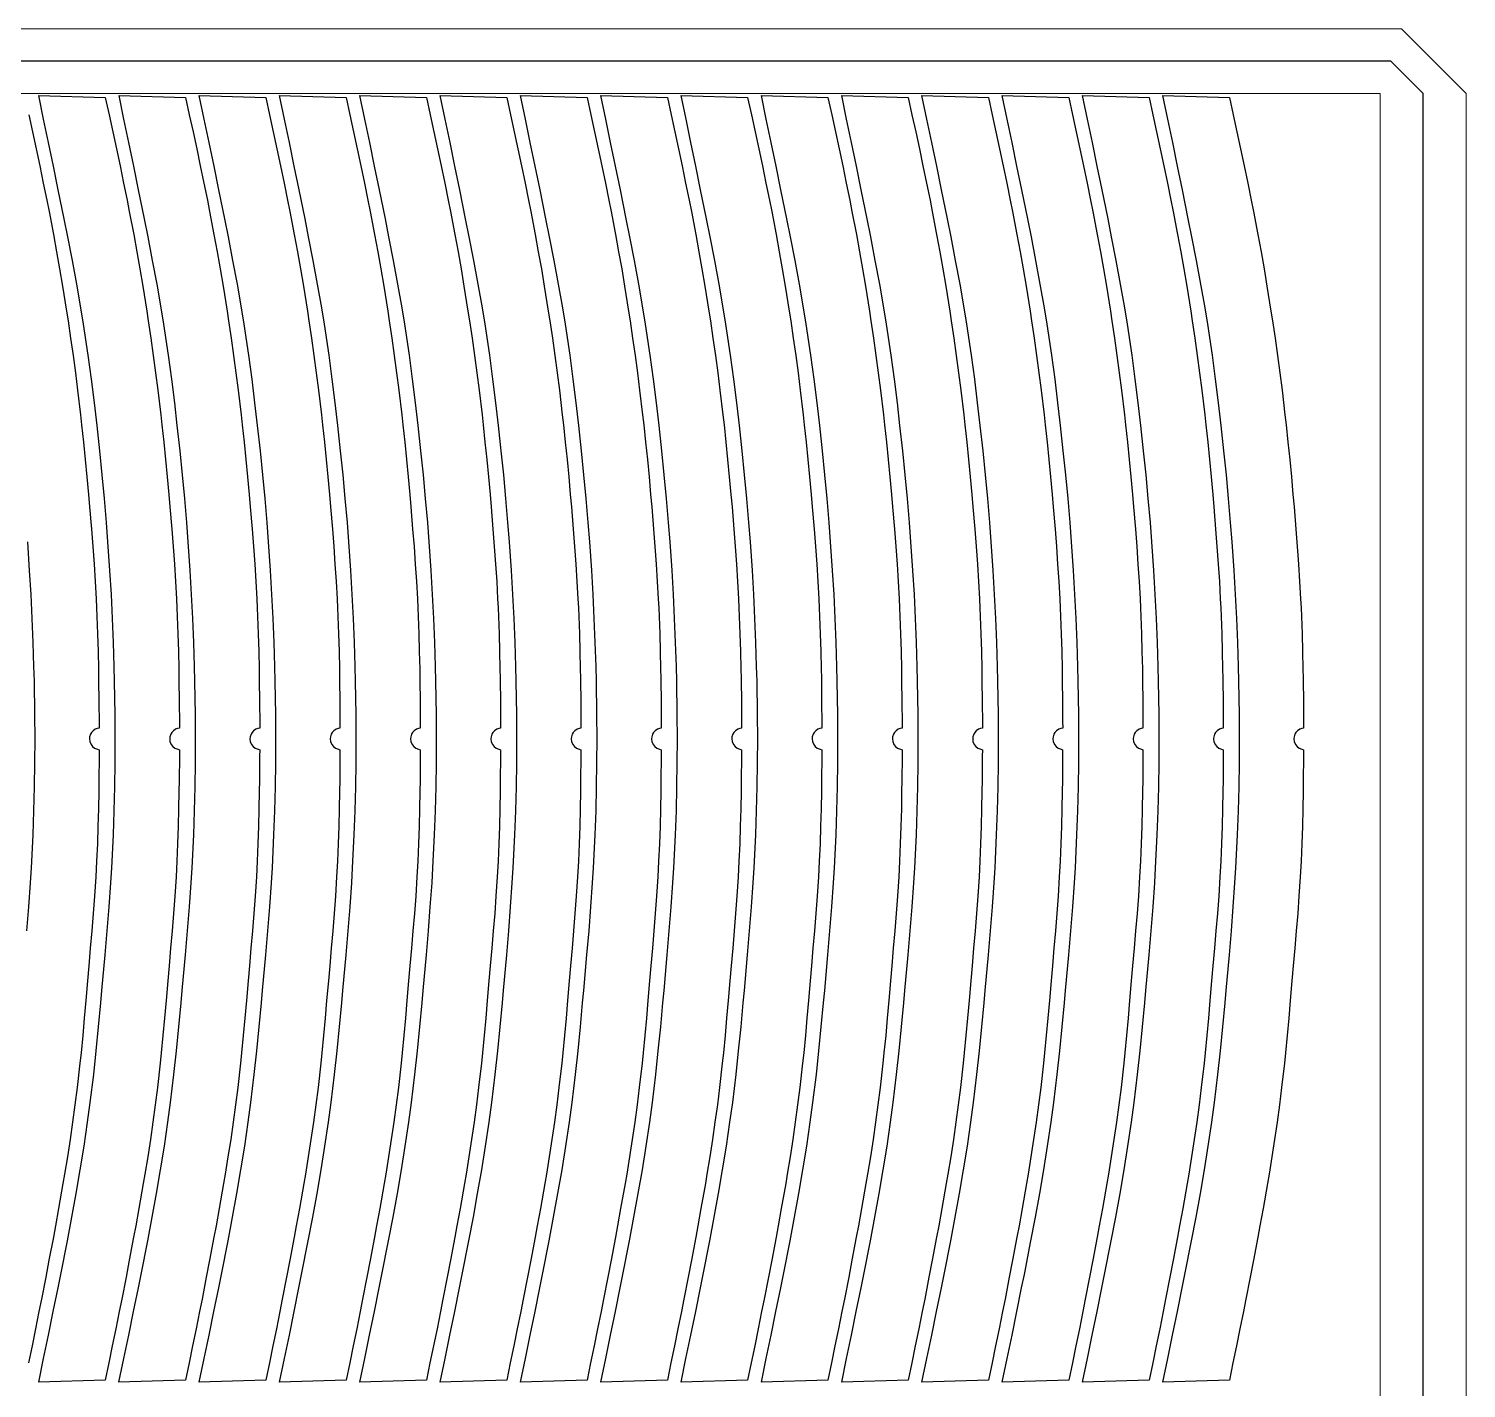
# Model space of a CAD drawing. Header units: millimetres. Extents: x -10628 to 24720, y -21829 to 4032.
# Drawn here: x 8682 to 9349, y 324 to 955 of the extents above; entities that cross this region are included whole.
import ezdxf
from ezdxf.enums import TextEntityAlignment as Align
from ezdxf.lldxf.tags import DXFTag

# ---------------------------------------------------------------- set-up
doc = ezdxf.new("R2010")
doc.units = ezdxf.units.MM
doc.layers.add('layer khung van cnc', color=7, linetype='Continuous', lineweight=25, true_color=0xfbf59b)
doc.layers.add('layer mau', color=7, linetype='Continuous')
doc.styles.add('Text Dim', font='arial.ttf')
tags = doc.linetypes.add('KVVIENMAY', pattern='A,46.311228,-10.280676,["KV VIỀN MÁY",Text Dim,S=10.028098,R=0,X=0,Y=-4.346144],-100.988212', length=157.580116).pattern_tags.tags
tags[6] = DXFTag(74, 10)

# ---------------------------------------------------------------- blocks, each defined once
blk = doc.blocks.new('khung van cnc')
at = {"lineweight": 5}
blk.add_lwpolyline([(-193, -99.44), (-193, 2370.56), (-223, 2400.56), (-1463, 2400.56), (-1493, 2370.56), (-1493, -99.44)], close=True, dxfattribs=at)
at = {"color": 1, "linetype": 'KVVIENMAY'}
blk.add_lwpolyline([(-511.88, -84.44), (-213, -84.44), (-213, 2370.56), (-228, 2385.56), (-1458.01, 2385.56), (-1473, 2370.56), (-1473, -84.44), (-1172.83, -84.44)], dxfattribs=at)
at = {"lineweight": 5}
blk.add_lwpolyline([(-513.55, -69.44), (-233, -69.44), (-233, 2370.56), (-1453, 2370.56), (-1453, -69.44), (-1173, -69.44)], dxfattribs=at)
at = {"layer": 'layer mau'}
for tag, p in [('ÁGF', (-518, -155.91)), ('TENFILE', (-518, -268.86)), ('TENFILE', (-518, -381.81)), ('TENFILE', (-518, -494.76))]:
    blk.add_attdef(tag, text='', height=30, dxfattribs=at).set_placement(p, align=Align.MIDDLE_CENTER)

msp = doc.modelspace()

# ---------------------------------------------------------------- linework, layer by layer
for points in [[(8719.004, 914.919), (8720.726, 906.987), (8722.432, 899.053), (8724.115, 891.113), (8725.767, 883.168), (8727.381, 875.214), (8728.425, 869.937), (8730.464, 859.278), (8731.927, 851.295), (8733.337, 843.303), (8734.694, 835.3), (8736.551, 823.772), (8737.244, 819.269), (8738.437, 811.241), (8739.574, 803.205), (8740.657, 795.161), (8741.684, 787.11), (8743.062, 775.545), (8743.574, 770.989), (8744.439, 762.92), (8745.257, 754.845), (8746.032, 746.766), (8746.768, 738.683), (8747.28, 732.83), (8748.14, 722.508), (8748.767, 714.416), (8749.345, 706.32), (8749.863, 698.22), (8750.314, 690.118), (8750.514, 685.994), (8750.988, 673.901), (8751.221, 665.788), (8751.399, 657.674), (8751.475, 653.347), (8751.623, 641.443), (8751.675, 633.328), (8751.68, 630.117), (8750.849, 630.001), (8749.919, 629.642), (8748.874, 628.936), (8748.108, 628.09), (8747.646, 627.3), (8747.272, 626.16), (8747.175, 625.193), (8747.316, 623.999), (8747.92, 622.554), (8748.685, 621.599), (8749.611, 620.887), (8750.923, 620.339), (8751.67, 620.07), (8751.66, 617.096), (8751.557, 605.75), (8751.489, 600.864), (8751.338, 592.748), (8751.132, 584.633), (8750.86, 576.521), (8750.511, 568.413), (8750.128, 561.206), (8749.548, 552.213), (8748.946, 544.12), (8748.289, 536.031), (8747.596, 527.944), (8746.887, 519.858), (8746.271, 512.803), (8745.489, 503.685), (8744.791, 495.598), (8744.065, 487.515), (8743.287, 479.438), (8742.789, 474.62), (8741.497, 463.306), (8740.477, 455.254), (8739.378, 447.211), (8738.206, 439.178), (8736.965, 431.156), (8735.658, 423.144), (8734.921, 418.79), (8732.87, 407.153), (8731.411, 399.17), (8730.438, 393.936), (8728.42, 383.217), (8726.894, 375.246), (8724.912, 365.087), (8723.765, 359.319), (8722.164, 351.362), (8720.544, 343.41), (8718.912, 335.46), (8717.275, 327.511), (8686.368, 326.552), (8688.639, 337.478), (8690.901, 348.406), (8693.147, 359.338), (8695.367, 370.278), (8696.616, 376.502), (8699.695, 392.185), (8701.771, 403.157), (8703.765, 414.143), (8705.658, 425.144), (8707.434, 436.164), (8709.073, 447.202), (8710.321, 456.409), (8711.885, 469.34), (8713.083, 480.436), (8714.186, 491.544), (8715.228, 502.659), (8715.752, 508.376), (8717.238, 524.896), (8718.186, 536.018), (8719.065, 547.144), (8719.848, 558.276), (8720.285, 565.361), (8721.042, 580.564), (8721.445, 591.719), (8721.723, 602.879), (8721.884, 614.042), (8721.932, 625.208), (8721.873, 636.374), (8721.62, 652.008), (8721.453, 658.7), (8721.099, 669.859), (8720.648, 681.012), (8720.098, 692.16), (8719.447, 703.302), (8718.53, 716.689), (8717.839, 725.565), (8716.885, 736.685), (8715.84, 747.797), (8714.71, 758.902), (8713.434, 770.614), (8712.221, 781.089), (8710.847, 792.167), (8709.36, 803.23), (8707.196, 817.725), (8705.957, 825.288), (8704.032, 836.281), (8701.99, 847.255), (8699.862, 858.213), (8698.189, 866.609), (8695.456, 880.099), (8693.208, 891.032), (8690.941, 901.96), (8688.661, 912.885), (8686.374, 923.808), (8717.275, 922.849)], [(8756.276, 914.919), (8757.998, 906.987), (8759.704, 899.053), (8761.387, 891.113), (8763.039, 883.168), (8764.653, 875.214), (8765.697, 869.937), (8767.736, 859.278), (8769.199, 851.295), (8770.609, 843.303), (8771.966, 835.3), (8773.823, 823.772), (8774.516, 819.269), (8775.709, 811.241), (8776.846, 803.205), (8777.929, 795.161), (8778.956, 787.11), (8780.334, 775.545), (8780.846, 770.989), (8781.712, 762.92), (8782.529, 754.845), (8783.304, 746.766), (8784.04, 738.683), (8784.552, 732.83), (8785.412, 722.508), (8786.039, 714.416), (8786.617, 706.32), (8787.135, 698.22), (8787.586, 690.118), (8787.786, 685.994), (8788.26, 673.901), (8788.494, 665.788), (8788.671, 657.674), (8788.747, 653.347), (8788.895, 641.443), (8788.947, 633.328), (8788.952, 630.117), (8788.121, 630.001), (8787.191, 629.642), (8786.147, 628.936), (8785.381, 628.09), (8784.918, 627.3), (8784.544, 626.16), (8784.447, 625.193), (8784.588, 623.999), (8785.192, 622.554), (8785.957, 621.599), (8786.884, 620.887), (8788.195, 620.339), (8788.942, 620.07), (8788.932, 617.096), (8788.829, 605.75), (8788.761, 600.864), (8788.611, 592.748), (8788.404, 584.633), (8788.132, 576.521), (8787.783, 568.413), (8787.4, 561.206), (8786.82, 552.213), (8786.218, 544.12), (8785.561, 536.031), (8784.868, 527.944), (8784.159, 519.858), (8783.543, 512.803), (8782.761, 503.685), (8782.063, 495.598), (8781.337, 487.515), (8780.559, 479.438), (8780.061, 474.62), (8778.769, 463.306), (8777.749, 455.254), (8776.651, 447.211), (8775.479, 439.178), (8774.237, 431.156), (8772.93, 423.144), (8772.193, 418.79), (8770.142, 407.153), (8768.683, 399.17), (8767.71, 393.936), (8765.692, 383.217), (8764.166, 375.246), (8762.184, 365.087), (8761.038, 359.319), (8759.436, 351.362), (8757.816, 343.41), (8756.185, 335.46), (8754.547, 327.511), (8723.64, 326.552), (8725.911, 337.478), (8728.173, 348.406), (8730.419, 359.338), (8732.64, 370.278), (8733.888, 376.502), (8736.967, 392.185), (8739.043, 403.157), (8741.037, 414.143), (8742.93, 425.144), (8744.706, 436.164), (8746.345, 447.202), (8747.593, 456.409), (8749.157, 469.34), (8750.355, 480.436), (8751.458, 491.544), (8752.5, 502.659), (8753.024, 508.376), (8754.51, 524.896), (8755.459, 536.018), (8756.337, 547.144), (8757.12, 558.276), (8757.558, 565.361), (8758.315, 580.564), (8758.717, 591.719), (8758.996, 602.879), (8759.157, 614.042), (8759.205, 625.208), (8759.145, 636.374), (8758.892, 652.008), (8758.726, 658.7), (8758.372, 669.859), (8757.92, 681.012), (8757.37, 692.16), (8756.72, 703.302), (8755.802, 716.689), (8755.111, 725.565), (8754.157, 736.685), (8753.112, 747.797), (8751.982, 758.902), (8750.706, 770.614), (8749.493, 781.089), (8748.12, 792.167), (8746.632, 803.23), (8744.469, 817.725), (8743.229, 825.288), (8741.304, 836.281), (8739.262, 847.255), (8737.134, 858.213), (8735.461, 866.609), (8732.728, 880.099), (8730.481, 891.032), (8728.213, 901.96), (8725.933, 912.885), (8723.646, 923.808), (8754.547, 922.849)], [(8793.548, 914.919), (8795.27, 906.987), (8796.976, 899.053), (8798.659, 891.113), (8800.312, 883.168), (8801.925, 875.214), (8802.97, 869.937), (8805.008, 859.278), (8806.471, 851.295), (8807.882, 843.303), (8809.238, 835.3), (8811.095, 823.772), (8811.789, 819.269), (8812.981, 811.241), (8814.119, 803.205), (8815.201, 795.161), (8816.228, 787.11), (8817.607, 775.545), (8818.118, 770.989), (8818.984, 762.92), (8819.801, 754.845), (8820.576, 746.766), (8821.312, 738.683), (8821.824, 732.83), (8822.684, 722.508), (8823.312, 714.416), (8823.889, 706.32), (8824.407, 698.22), (8824.858, 690.118), (8825.059, 685.994), (8825.532, 673.901), (8825.766, 665.788), (8825.944, 657.674), (8826.019, 653.347), (8826.167, 641.443), (8826.219, 633.328), (8826.224, 630.117), (8825.393, 630.001), (8824.463, 629.642), (8823.419, 628.936), (8822.653, 628.09), (8822.191, 627.3), (8821.816, 626.16), (8821.719, 625.193), (8821.86, 623.999), (8822.464, 622.554), (8823.229, 621.599), (8824.156, 620.887), (8825.468, 620.339), (8826.215, 620.07), (8826.205, 617.096), (8826.101, 605.75), (8826.033, 600.864), (8825.883, 592.748), (8825.677, 584.633), (8825.404, 576.521), (8825.055, 568.413), (8824.672, 561.206), (8824.092, 552.213), (8823.49, 544.12), (8822.833, 536.031), (8822.14, 527.944), (8821.431, 519.858), (8820.815, 512.803), (8820.034, 503.685), (8819.336, 495.598), (8818.609, 487.515), (8817.831, 479.438), (8817.333, 474.62), (8816.041, 463.306), (8815.021, 455.254), (8813.923, 447.211), (8812.751, 439.178), (8811.509, 431.156), (8810.202, 423.144), (8809.465, 418.79), (8807.414, 407.153), (8805.955, 399.17), (8804.983, 393.936), (8802.964, 383.217), (8801.438, 375.246), (8799.456, 365.087), (8798.31, 359.319), (8796.708, 351.362), (8795.088, 343.41), (8793.457, 335.46), (8791.819, 327.511), (8760.912, 326.552), (8763.183, 337.478), (8765.446, 348.406), (8767.691, 359.338), (8769.912, 370.278), (8771.16, 376.502), (8774.239, 392.185), (8776.315, 403.157), (8778.309, 414.143), (8780.203, 425.144), (8781.978, 436.164), (8783.617, 447.202), (8784.866, 456.409), (8786.429, 469.34), (8787.627, 480.436), (8788.73, 491.544), (8789.773, 502.659), (8790.297, 508.376), (8791.782, 524.896), (8792.731, 536.018), (8793.609, 547.144), (8794.392, 558.276), (8794.83, 565.361), (8795.587, 580.564), (8795.989, 591.719), (8796.268, 602.879), (8796.429, 614.042), (8796.477, 625.208), (8796.418, 636.374), (8796.164, 652.008), (8795.998, 658.7), (8795.644, 669.859), (8795.192, 681.012), (8794.642, 692.16), (8793.992, 703.302), (8793.074, 716.689), (8792.384, 725.565), (8791.43, 736.685), (8790.384, 747.797), (8789.254, 758.902), (8787.978, 770.614), (8786.765, 781.089), (8785.392, 792.167), (8783.905, 803.23), (8781.741, 817.725), (8780.501, 825.288), (8778.576, 836.281), (8776.535, 847.255), (8774.406, 858.213), (8772.734, 866.609), (8770, 880.099), (8767.753, 891.032), (8765.486, 901.96), (8763.205, 912.885), (8760.918, 923.808), (8791.819, 922.849)], [(8830.821, 914.919), (8832.542, 906.987), (8834.249, 899.053), (8835.932, 891.113), (8837.584, 883.168), (8839.197, 875.214), (8840.242, 869.937), (8842.28, 859.278), (8843.743, 851.295), (8845.154, 843.303), (8846.511, 835.3), (8848.367, 823.772), (8849.061, 819.269), (8850.253, 811.241), (8851.391, 803.205), (8852.473, 795.161), (8853.501, 787.11), (8854.879, 775.545), (8855.391, 770.989), (8856.256, 762.92), (8857.074, 754.845), (8857.848, 746.766), (8858.585, 738.683), (8859.096, 732.83), (8859.956, 722.508), (8860.584, 714.416), (8861.161, 706.32), (8861.68, 698.22), (8862.13, 690.118), (8862.331, 685.994), (8862.804, 673.901), (8863.038, 665.788), (8863.216, 657.674), (8863.291, 653.347), (8863.44, 641.443), (8863.491, 633.328), (8863.496, 630.117), (8862.665, 630.001), (8861.735, 629.642), (8860.691, 628.936), (8859.925, 628.09), (8859.463, 627.3), (8859.088, 626.16), (8858.991, 625.193), (8859.133, 623.999), (8859.736, 622.554), (8860.502, 621.599), (8861.428, 620.887), (8862.74, 620.339), (8863.487, 620.07), (8863.477, 617.096), (8863.374, 605.75), (8863.305, 600.864), (8863.155, 592.748), (8862.949, 584.633), (8862.677, 576.521), (8862.328, 568.413), (8861.944, 561.206), (8861.364, 552.213), (8860.763, 544.12), (8860.105, 536.031), (8859.412, 527.944), (8858.704, 519.858), (8858.087, 512.803), (8857.306, 503.685), (8856.608, 495.598), (8855.881, 487.515), (8855.104, 479.438), (8854.605, 474.62), (8853.314, 463.306), (8852.293, 455.254), (8851.195, 447.211), (8850.023, 439.178), (8848.781, 431.156), (8847.474, 423.144), (8846.737, 418.79), (8844.686, 407.153), (8843.227, 399.17), (8842.255, 393.936), (8840.237, 383.217), (8838.71, 375.246), (8836.728, 365.087), (8835.582, 359.319), (8833.98, 351.362), (8832.361, 343.41), (8830.729, 335.46), (8829.091, 327.511), (8798.184, 326.552), (8800.455, 337.478), (8802.718, 348.406), (8804.963, 359.338), (8807.184, 370.278), (8808.432, 376.502), (8811.511, 392.185), (8813.587, 403.157), (8815.581, 414.143), (8817.475, 425.144), (8819.25, 436.164), (8820.89, 447.202), (8822.138, 456.409), (8823.701, 469.34), (8824.899, 480.436), (8826.002, 491.544), (8827.045, 502.659), (8827.569, 508.376), (8829.054, 524.896), (8830.003, 536.018), (8830.881, 547.144), (8831.665, 558.276), (8832.102, 565.361), (8832.859, 580.564), (8833.261, 591.719), (8833.54, 602.879), (8833.701, 614.042), (8833.749, 625.208), (8833.69, 636.374), (8833.436, 652.008), (8833.27, 658.7), (8832.916, 669.859), (8832.465, 681.012), (8831.915, 692.16), (8831.264, 703.302), (8830.347, 716.689), (8829.656, 725.565), (8828.702, 736.685), (8827.656, 747.797), (8826.526, 758.902), (8825.25, 770.614), (8824.037, 781.089), (8822.664, 792.167), (8821.177, 803.23), (8819.013, 817.725), (8817.773, 825.288), (8815.848, 836.281), (8813.807, 847.255), (8811.678, 858.213), (8810.006, 866.609), (8807.272, 880.099), (8805.025, 891.032), (8802.758, 901.96), (8800.477, 912.885), (8798.19, 923.808), (8829.091, 922.849)], [(8868.093, 914.919), (8869.814, 906.987), (8871.521, 899.053), (8873.204, 891.113), (8874.856, 883.168), (8876.469, 875.214), (8877.514, 869.937), (8879.552, 859.278), (8881.016, 851.295), (8882.426, 843.303), (8883.783, 835.3), (8885.639, 823.772), (8886.333, 819.269), (8887.525, 811.241), (8888.663, 803.205), (8889.745, 795.161), (8890.773, 787.11), (8892.151, 775.545), (8892.663, 770.989), (8893.528, 762.92), (8894.346, 754.845), (8895.12, 746.766), (8895.857, 738.683), (8896.369, 732.83), (8897.228, 722.508), (8897.856, 714.416), (8898.433, 706.32), (8898.952, 698.22), (8899.402, 690.118), (8899.603, 685.994), (8900.077, 673.901), (8900.31, 665.788), (8900.488, 657.674), (8900.563, 653.347), (8900.712, 641.443), (8900.764, 633.328), (8900.769, 630.117), (8899.937, 630.001), (8899.007, 629.642), (8897.963, 628.936), (8897.197, 628.09), (8896.735, 627.3), (8896.36, 626.16), (8896.263, 625.193), (8896.405, 623.999), (8897.008, 622.554), (8897.774, 621.599), (8898.7, 620.887), (8900.012, 620.339), (8900.759, 620.07), (8900.749, 617.096), (8900.646, 605.75), (8900.578, 600.864), (8900.427, 592.748), (8900.221, 584.633), (8899.949, 576.521), (8899.6, 568.413), (8899.217, 561.206), (8898.637, 552.213), (8898.035, 544.12), (8897.378, 536.031), (8896.685, 527.944), (8895.976, 519.858), (8895.359, 512.803), (8894.578, 503.685), (8893.88, 495.598), (8893.154, 487.515), (8892.376, 479.438), (8891.877, 474.62), (8890.586, 463.306), (8889.565, 455.254), (8888.467, 447.211), (8887.295, 439.178), (8886.053, 431.156), (8884.746, 423.144), (8884.01, 418.79), (8881.959, 407.153), (8880.499, 399.17), (8879.527, 393.936), (8877.509, 383.217), (8875.983, 375.246), (8874, 365.087), (8872.854, 359.319), (8871.252, 351.362), (8869.633, 343.41), (8868.001, 335.46), (8866.363, 327.511), (8835.456, 326.552), (8837.727, 337.478), (8839.99, 348.406), (8842.236, 359.338), (8844.456, 370.278), (8845.704, 376.502), (8848.783, 392.185), (8850.859, 403.157), (8852.853, 414.143), (8854.747, 425.144), (8856.522, 436.164), (8858.162, 447.202), (8859.41, 456.409), (8860.974, 469.34), (8862.171, 480.436), (8863.274, 491.544), (8864.317, 502.659), (8864.841, 508.376), (8866.326, 524.896), (8867.275, 536.018), (8868.154, 547.144), (8868.937, 558.276), (8869.374, 565.361), (8870.131, 580.564), (8870.533, 591.719), (8870.812, 602.879), (8870.973, 614.042), (8871.021, 625.208), (8870.962, 636.374), (8870.709, 652.008), (8870.542, 658.7), (8870.188, 669.859), (8869.737, 681.012), (8869.187, 692.16), (8868.536, 703.302), (8867.619, 716.689), (8866.928, 725.565), (8865.974, 736.685), (8864.929, 747.797), (8863.799, 758.902), (8862.522, 770.614), (8861.309, 781.089), (8859.936, 792.167), (8858.449, 803.23), (8856.285, 817.725), (8855.046, 825.288), (8853.12, 836.281), (8851.079, 847.255), (8848.951, 858.213), (8847.278, 866.609), (8844.544, 880.099), (8842.297, 891.032), (8840.03, 901.96), (8837.75, 912.885), (8835.463, 923.808), (8866.363, 922.849)], [(8905.365, 914.919), (8907.087, 906.987), (8908.793, 899.053), (8910.476, 891.113), (8912.128, 883.168), (8913.742, 875.214), (8914.786, 869.937), (8916.824, 859.278), (8918.288, 851.295), (8919.698, 843.303), (8921.055, 835.3), (8922.911, 823.772), (8923.605, 819.269), (8924.798, 811.241), (8925.935, 803.205), (8927.017, 795.161), (8928.045, 787.11), (8929.423, 775.545), (8929.935, 770.989), (8930.8, 762.92), (8931.618, 754.845), (8932.393, 746.766), (8933.129, 738.683), (8933.641, 732.83), (8934.501, 722.508), (8935.128, 714.416), (8935.705, 706.32), (8936.224, 698.22), (8936.675, 690.118), (8936.875, 685.994), (8937.349, 673.901), (8937.582, 665.788), (8937.76, 657.674), (8937.836, 653.347), (8937.984, 641.443), (8938.036, 633.328), (8938.041, 630.117), (8937.209, 630.001), (8936.28, 629.642), (8935.235, 628.936), (8934.469, 628.09), (8934.007, 627.3), (8933.633, 626.16), (8933.535, 625.193), (8933.677, 623.999), (8934.281, 622.554), (8935.046, 621.599), (8935.972, 620.887), (8937.284, 620.339), (8938.031, 620.07), (8938.021, 617.096), (8937.918, 605.75), (8937.85, 600.864), (8937.699, 592.748), (8937.493, 584.633), (8937.221, 576.521), (8936.872, 568.413), (8936.489, 561.206), (8935.909, 552.213), (8935.307, 544.12), (8934.65, 536.031), (8933.957, 527.944), (8933.248, 519.858), (8932.632, 512.803), (8931.85, 503.685), (8931.152, 495.598), (8930.426, 487.515), (8929.648, 479.438), (8929.15, 474.62), (8927.858, 463.306), (8926.838, 455.254), (8925.739, 447.211), (8924.567, 439.178), (8923.326, 431.156), (8922.019, 423.144), (8921.282, 418.79), (8919.231, 407.153), (8917.771, 399.17), (8916.799, 393.936), (8914.781, 383.217), (8913.255, 375.246), (8911.272, 365.087), (8910.126, 359.319), (8908.525, 351.362), (8906.905, 343.41), (8905.273, 335.46), (8903.635, 327.511), (8872.728, 326.552), (8874.999, 337.478), (8877.262, 348.406), (8879.508, 359.338), (8881.728, 370.278), (8882.977, 376.502), (8886.055, 392.185), (8888.132, 403.157), (8890.125, 414.143), (8892.019, 425.144), (8893.795, 436.164), (8895.434, 447.202), (8896.682, 456.409), (8898.246, 469.34), (8899.444, 480.436), (8900.546, 491.544), (8901.589, 502.659), (8902.113, 508.376), (8903.599, 524.896), (8904.547, 536.018), (8905.426, 547.144), (8906.209, 558.276), (8906.646, 565.361), (8907.403, 580.564), (8907.806, 591.719), (8908.084, 602.879), (8908.245, 614.042), (8908.293, 625.208), (8908.234, 636.374), (8907.981, 652.008), (8907.814, 658.7), (8907.46, 669.859), (8907.009, 681.012), (8906.459, 692.16), (8905.808, 703.302), (8904.891, 716.689), (8904.2, 725.565), (8903.246, 736.685), (8902.201, 747.797), (8901.071, 758.902), (8899.795, 770.614), (8898.582, 781.089), (8897.208, 792.167), (8895.721, 803.23), (8893.557, 817.725), (8892.318, 825.288), (8890.393, 836.281), (8888.351, 847.255), (8886.223, 858.213), (8884.55, 866.609), (8881.816, 880.099), (8879.569, 891.032), (8877.302, 901.96), (8875.022, 912.885), (8872.735, 923.808), (8903.635, 922.849)], [(8942.637, 914.919), (8944.359, 906.987), (8946.065, 899.053), (8947.748, 891.113), (8949.4, 883.168), (8951.014, 875.214), (8952.058, 869.937), (8954.097, 859.278), (8955.56, 851.295), (8956.97, 843.303), (8958.327, 835.3), (8960.184, 823.772), (8960.877, 819.269), (8962.07, 811.241), (8963.207, 803.205), (8964.29, 795.161), (8965.317, 787.11), (8966.695, 775.545), (8967.207, 770.989), (8968.072, 762.92), (8968.89, 754.845), (8969.665, 746.766), (8970.401, 738.683), (8970.913, 732.83), (8971.773, 722.508), (8972.4, 714.416), (8972.978, 706.32), (8973.496, 698.22), (8973.947, 690.118), (8974.147, 685.994), (8974.621, 673.901), (8974.854, 665.788), (8975.032, 657.674), (8975.108, 653.347), (8975.256, 641.443), (8975.308, 633.328), (8975.313, 630.117), (8974.482, 630.001), (8973.552, 629.642), (8972.507, 628.936), (8971.741, 628.09), (8971.279, 627.3), (8970.905, 626.16), (8970.808, 625.193), (8970.949, 623.999), (8971.553, 622.554), (8972.318, 621.599), (8973.244, 620.887), (8974.556, 620.339), (8975.303, 620.07), (8975.293, 617.096), (8975.19, 605.75), (8975.122, 600.864), (8974.971, 592.748), (8974.765, 584.633), (8974.493, 576.521), (8974.144, 568.413), (8973.761, 561.206), (8973.181, 552.213), (8972.579, 544.12), (8971.922, 536.031), (8971.229, 527.944), (8970.52, 519.858), (8969.904, 512.803), (8969.122, 503.685), (8968.424, 495.598), (8967.698, 487.515), (8966.92, 479.438), (8966.422, 474.62), (8965.13, 463.306), (8964.11, 455.254), (8963.012, 447.211), (8961.839, 439.178), (8960.598, 431.156), (8959.291, 423.144), (8958.554, 418.79), (8956.503, 407.153), (8955.044, 399.17), (8954.071, 393.936), (8952.053, 383.217), (8950.527, 375.246), (8948.545, 365.087), (8947.399, 359.319), (8945.797, 351.362), (8944.177, 343.41), (8942.545, 335.46), (8940.908, 327.511), (8910.001, 326.552), (8912.272, 337.478), (8914.534, 348.406), (8916.78, 359.338), (8919.001, 370.278), (8920.249, 376.502), (8923.328, 392.185), (8925.404, 403.157), (8927.398, 414.143), (8929.291, 425.144), (8931.067, 436.164), (8932.706, 447.202), (8933.954, 456.409), (8935.518, 469.34), (8936.716, 480.436), (8937.819, 491.544), (8938.861, 502.659), (8939.385, 508.376), (8940.871, 524.896), (8941.819, 536.018), (8942.698, 547.144), (8943.481, 558.276), (8943.918, 565.361), (8944.675, 580.564), (8945.078, 591.719), (8945.357, 602.879), (8945.517, 614.042), (8945.566, 625.208), (8945.506, 636.374), (8945.253, 652.008), (8945.087, 658.7), (8944.732, 669.859), (8944.281, 681.012), (8943.731, 692.16), (8943.081, 703.302), (8942.163, 716.689), (8941.472, 725.565), (8940.518, 736.685), (8939.473, 747.797), (8938.343, 758.902), (8937.067, 770.614), (8935.854, 781.089), (8934.48, 792.167), (8932.993, 803.23), (8930.829, 817.725), (8929.59, 825.288), (8927.665, 836.281), (8925.623, 847.255), (8923.495, 858.213), (8921.822, 866.609), (8919.089, 880.099), (8916.841, 891.032), (8914.574, 901.96), (8912.294, 912.885), (8910.007, 923.808), (8940.908, 922.849)], [(8979.909, 914.919), (8981.631, 906.987), (8983.337, 899.053), (8985.02, 891.113), (8986.672, 883.168), (8988.286, 875.214), (8989.33, 869.937), (8991.369, 859.278), (8992.832, 851.295), (8994.242, 843.303), (8995.599, 835.3), (8997.456, 823.772), (8998.149, 819.269), (8999.342, 811.241), (9000.479, 803.205), (9001.562, 795.161), (9002.589, 787.11), (9003.968, 775.545), (9004.479, 770.989), (9005.345, 762.92), (9006.162, 754.845), (9006.937, 746.766), (9007.673, 738.683), (9008.185, 732.83), (9009.045, 722.508), (9009.672, 714.416), (9010.25, 706.32), (9010.768, 698.22), (9011.219, 690.118), (9011.42, 685.994), (9011.893, 673.901), (9012.127, 665.788), (9012.304, 657.674), (9012.38, 653.347), (9012.528, 641.443), (9012.58, 633.328), (9012.585, 630.117), (9011.754, 630.001), (9010.824, 629.642), (9009.78, 628.936), (9009.014, 628.09), (9008.551, 627.3), (9008.177, 626.16), (9008.08, 625.193), (9008.221, 623.999), (9008.825, 622.554), (9009.59, 621.599), (9010.517, 620.887), (9011.828, 620.339), (9012.575, 620.07), (9012.566, 617.096), (9012.462, 605.75), (9012.394, 600.864), (9012.244, 592.748), (9012.038, 584.633), (9011.765, 576.521), (9011.416, 568.413), (9011.033, 561.206), (9010.453, 552.213), (9009.851, 544.12), (9009.194, 536.031), (9008.501, 527.944), (9007.792, 519.858), (9007.176, 512.803), (9006.394, 503.685), (9005.696, 495.598), (9004.97, 487.515), (9004.192, 479.438), (9003.694, 474.62), (9002.402, 463.306), (9001.382, 455.254), (9000.284, 447.211), (8999.112, 439.178), (8997.87, 431.156), (8996.563, 423.144), (8995.826, 418.79), (8993.775, 407.153), (8992.316, 399.17), (8991.343, 393.936), (8989.325, 383.217), (8987.799, 375.246), (8985.817, 365.087), (8984.671, 359.319), (8983.069, 351.362), (8981.449, 343.41), (8979.818, 335.46), (8978.18, 327.511), (8947.273, 326.552), (8949.544, 337.478), (8951.806, 348.406), (8954.052, 359.338), (8956.273, 370.278), (8957.521, 376.502), (8960.6, 392.185), (8962.676, 403.157), (8964.67, 414.143), (8966.563, 425.144), (8968.339, 436.164), (8969.978, 447.202), (8971.227, 456.409), (8972.79, 469.34), (8973.988, 480.436), (8975.091, 491.544), (8976.134, 502.659), (8976.657, 508.376), (8978.143, 524.896), (8979.092, 536.018), (8979.97, 547.144), (8980.753, 558.276), (8981.191, 565.361), (8981.948, 580.564), (8982.35, 591.719), (8982.629, 602.879), (8982.79, 614.042), (8982.838, 625.208), (8982.778, 636.374), (8982.525, 652.008), (8982.359, 658.7), (8982.005, 669.859), (8981.553, 681.012), (8981.003, 692.16), (8980.353, 703.302), (8979.435, 716.689), (8978.744, 725.565), (8977.79, 736.685), (8976.745, 747.797), (8975.615, 758.902), (8974.339, 770.614), (8973.126, 781.089), (8971.753, 792.167), (8970.265, 803.23), (8968.102, 817.725), (8966.862, 825.288), (8964.937, 836.281), (8962.895, 847.255), (8960.767, 858.213), (8959.094, 866.609), (8956.361, 880.099), (8954.114, 891.032), (8951.846, 901.96), (8949.566, 912.885), (8947.279, 923.808), (8978.18, 922.849)], [(9017.181, 914.919), (9018.903, 906.987), (9020.609, 899.053), (9022.293, 891.113), (9023.945, 883.168), (9025.558, 875.214), (9026.603, 869.937), (9028.641, 859.278), (9030.104, 851.295), (9031.515, 843.303), (9032.871, 835.3), (9034.728, 823.772), (9035.422, 819.269), (9036.614, 811.241), (9037.752, 803.205), (9038.834, 795.161), (9039.861, 787.11), (9041.24, 775.545), (9041.751, 770.989), (9042.617, 762.92), (9043.434, 754.845), (9044.209, 746.766), (9044.945, 738.683), (9045.457, 732.83), (9046.317, 722.508), (9046.945, 714.416), (9047.522, 706.32), (9048.04, 698.22), (9048.491, 690.118), (9048.692, 685.994), (9049.165, 673.901), (9049.399, 665.788), (9049.577, 657.674), (9049.652, 653.347), (9049.8, 641.443), (9049.852, 633.328), (9049.857, 630.117), (9049.026, 630.001), (9048.096, 629.642), (9047.052, 628.936), (9046.286, 628.09), (9045.824, 627.3), (9045.449, 626.16), (9045.352, 625.193), (9045.493, 623.999), (9046.097, 622.554), (9046.862, 621.599), (9047.789, 620.887), (9049.101, 620.339), (9049.848, 620.07), (9049.838, 617.096), (9049.734, 605.75), (9049.666, 600.864), (9049.516, 592.748), (9049.31, 584.633), (9049.037, 576.521), (9048.689, 568.413), (9048.305, 561.206), (9047.725, 552.213), (9047.123, 544.12), (9046.466, 536.031), (9045.773, 527.944), (9045.064, 519.858), (9044.448, 512.803), (9043.667, 503.685), (9042.969, 495.598), (9042.242, 487.515), (9041.464, 479.438), (9040.966, 474.62), (9039.674, 463.306), (9038.654, 455.254), (9037.556, 447.211), (9036.384, 439.178), (9035.142, 431.156), (9033.835, 423.144), (9033.098, 418.79), (9031.047, 407.153), (9029.588, 399.17), (9028.616, 393.936), (9026.598, 383.217), (9025.071, 375.246), (9023.089, 365.087), (9021.943, 359.319), (9020.341, 351.362), (9018.721, 343.41), (9017.09, 335.46), (9015.452, 327.511), (8984.545, 326.552), (8986.816, 337.478), (8989.079, 348.406), (8991.324, 359.338), (8993.545, 370.278), (8994.793, 376.502), (8997.872, 392.185), (8999.948, 403.157), (9001.942, 414.143), (9003.836, 425.144), (9005.611, 436.164), (9007.25, 447.202), (9008.499, 456.409), (9010.062, 469.34), (9011.26, 480.436), (9012.363, 491.544), (9013.406, 502.659), (9013.93, 508.376), (9015.415, 524.896), (9016.364, 536.018), (9017.242, 547.144), (9018.026, 558.276), (9018.463, 565.361), (9019.22, 580.564), (9019.622, 591.719), (9019.901, 602.879), (9020.062, 614.042), (9020.11, 625.208), (9020.051, 636.374), (9019.797, 652.008), (9019.631, 658.7), (9019.277, 669.859), (9018.826, 681.012), (9018.275, 692.16), (9017.625, 703.302), (9016.707, 716.689), (9016.017, 725.565), (9015.063, 736.685), (9014.017, 747.797), (9012.887, 758.902), (9011.611, 770.614), (9010.398, 781.089), (9009.025, 792.167), (9007.538, 803.23), (9005.374, 817.725), (9004.134, 825.288), (9002.209, 836.281), (9000.168, 847.255), (8998.039, 858.213), (8996.367, 866.609), (8993.633, 880.099), (8991.386, 891.032), (8989.119, 901.96), (8986.838, 912.885), (8984.551, 923.808), (9015.452, 922.849)], [(9054.454, 914.919), (9056.175, 906.987), (9057.882, 899.053), (9059.565, 891.113), (9061.217, 883.168), (9062.83, 875.214), (9063.875, 869.937), (9065.913, 859.278), (9067.376, 851.295), (9068.787, 843.303), (9070.144, 835.3), (9072, 823.772), (9072.694, 819.269), (9073.886, 811.241), (9075.024, 803.205), (9076.106, 795.161), (9077.134, 787.11), (9078.512, 775.545), (9079.024, 770.989), (9079.889, 762.92), (9080.707, 754.845), (9081.481, 746.766), (9082.218, 738.683), (9082.729, 732.83), (9083.589, 722.508), (9084.217, 714.416), (9084.794, 706.32), (9085.313, 698.22), (9085.763, 690.118), (9085.964, 685.994), (9086.437, 673.901), (9086.671, 665.788), (9086.849, 657.674), (9086.924, 653.347), (9087.073, 641.443), (9087.125, 633.328), (9087.129, 630.117), (9086.298, 630.001), (9085.368, 629.642), (9084.324, 628.936), (9083.558, 628.09), (9083.096, 627.3), (9082.721, 626.16), (9082.624, 625.193), (9082.766, 623.999), (9083.369, 622.554), (9084.135, 621.599), (9085.061, 620.887), (9086.373, 620.339), (9087.12, 620.07), (9087.11, 617.096), (9087.007, 605.75), (9086.938, 600.864), (9086.788, 592.748), (9086.582, 584.633), (9086.31, 576.521), (9085.961, 568.413), (9085.577, 561.206), (9084.997, 552.213), (9084.396, 544.12), (9083.738, 536.031), (9083.046, 527.944), (9082.337, 519.858), (9081.72, 512.803), (9080.939, 503.685), (9080.241, 495.598), (9079.514, 487.515), (9078.737, 479.438), (9078.238, 474.62), (9076.947, 463.306), (9075.926, 455.254), (9074.828, 447.211), (9073.656, 439.178), (9072.414, 431.156), (9071.107, 423.144), (9070.37, 418.79), (9068.32, 407.153), (9066.86, 399.17), (9065.888, 393.936), (9063.87, 383.217), (9062.343, 375.246), (9060.361, 365.087), (9059.215, 359.319), (9057.613, 351.362), (9055.994, 343.41), (9054.362, 335.46), (9052.724, 327.511), (9021.817, 326.552), (9024.088, 337.478), (9026.351, 348.406), (9028.597, 359.338), (9030.817, 370.278), (9032.065, 376.502), (9035.144, 392.185), (9037.22, 403.157), (9039.214, 414.143), (9041.108, 425.144), (9042.883, 436.164), (9044.523, 447.202), (9045.771, 456.409), (9047.335, 469.34), (9048.532, 480.436), (9049.635, 491.544), (9050.678, 502.659), (9051.202, 508.376), (9052.687, 524.896), (9053.636, 536.018), (9054.514, 547.144), (9055.298, 558.276), (9055.735, 565.361), (9056.492, 580.564), (9056.894, 591.719), (9057.173, 602.879), (9057.334, 614.042), (9057.382, 625.208), (9057.323, 636.374), (9057.069, 652.008), (9056.903, 658.7), (9056.549, 669.859), (9056.098, 681.012), (9055.548, 692.16), (9054.897, 703.302), (9053.98, 716.689), (9053.289, 725.565), (9052.335, 736.685), (9051.289, 747.797), (9050.16, 758.902), (9048.883, 770.614), (9047.67, 781.089), (9046.297, 792.167), (9044.81, 803.23), (9042.646, 817.725), (9041.407, 825.288), (9039.481, 836.281), (9037.44, 847.255), (9035.311, 858.213), (9033.639, 866.609), (9030.905, 880.099), (9028.658, 891.032), (9026.391, 901.96), (9024.11, 912.885), (9021.823, 923.808), (9052.724, 922.849)], [(9091.726, 914.919), (9093.448, 906.987), (9095.154, 899.053), (9096.837, 891.113), (9098.489, 883.168), (9100.102, 875.214), (9101.147, 869.937), (9103.185, 859.278), (9104.649, 851.295), (9106.059, 843.303), (9107.416, 835.3), (9109.272, 823.772), (9109.966, 819.269), (9111.158, 811.241), (9112.296, 803.205), (9113.378, 795.161), (9114.406, 787.11), (9115.784, 775.545), (9116.296, 770.989), (9117.161, 762.92), (9117.979, 754.845), (9118.754, 746.766), (9119.49, 738.683), (9120.002, 732.83), (9120.861, 722.508), (9121.489, 714.416), (9122.066, 706.32), (9122.585, 698.22), (9123.035, 690.118), (9123.236, 685.994), (9123.71, 673.901), (9123.943, 665.788), (9124.121, 657.674), (9124.196, 653.347), (9124.345, 641.443), (9124.397, 633.328), (9124.402, 630.117), (9123.57, 630.001), (9122.641, 629.642), (9121.596, 628.936), (9120.83, 628.09), (9120.368, 627.3), (9119.993, 626.16), (9119.896, 625.193), (9120.038, 623.999), (9120.641, 622.554), (9121.407, 621.599), (9122.333, 620.887), (9123.645, 620.339), (9124.392, 620.07), (9124.382, 617.096), (9124.279, 605.75), (9124.211, 600.864), (9124.06, 592.748), (9123.854, 584.633), (9123.582, 576.521), (9123.233, 568.413), (9122.85, 561.206), (9122.27, 552.213), (9121.668, 544.12), (9121.011, 536.031), (9120.318, 527.944), (9119.609, 519.858), (9118.993, 512.803), (9118.211, 503.685), (9117.513, 495.598), (9116.787, 487.515), (9116.009, 479.438), (9115.51, 474.62), (9114.219, 463.306), (9113.199, 455.254), (9112.1, 447.211), (9110.928, 439.178), (9109.686, 431.156), (9108.38, 423.144), (9107.643, 418.79), (9105.592, 407.153), (9104.132, 399.17), (9103.16, 393.936), (9101.142, 383.217), (9099.616, 375.246), (9097.633, 365.087), (9096.487, 359.319), (9094.886, 351.362), (9093.266, 343.41), (9091.634, 335.46), (9089.996, 327.511), (9059.089, 326.552), (9061.36, 337.478), (9063.623, 348.406), (9065.869, 359.338), (9068.089, 370.278), (9069.338, 376.502), (9072.416, 392.185), (9074.492, 403.157), (9076.486, 414.143), (9078.38, 425.144), (9080.156, 436.164), (9081.795, 447.202), (9083.043, 456.409), (9084.607, 469.34), (9085.804, 480.436), (9086.907, 491.544), (9087.95, 502.659), (9088.474, 508.376), (9089.96, 524.896), (9090.908, 536.018), (9091.787, 547.144), (9092.57, 558.276), (9093.007, 565.361), (9093.764, 580.564), (9094.166, 591.719), (9094.445, 602.879), (9094.606, 614.042), (9094.654, 625.208), (9094.595, 636.374), (9094.342, 652.008), (9094.175, 658.7), (9093.821, 669.859), (9093.37, 681.012), (9092.82, 692.16), (9092.169, 703.302), (9091.252, 716.689), (9090.561, 725.565), (9089.607, 736.685), (9088.562, 747.797), (9087.432, 758.902), (9086.155, 770.614), (9084.942, 781.089), (9083.569, 792.167), (9082.082, 803.23), (9079.918, 817.725), (9078.679, 825.288), (9076.753, 836.281), (9074.712, 847.255), (9072.584, 858.213), (9070.911, 866.609), (9068.177, 880.099), (9065.93, 891.032), (9063.663, 901.96), (9061.383, 912.885), (9059.096, 923.808), (9089.996, 922.849)], [(9128.998, 914.919), (9130.72, 906.987), (9132.426, 899.053), (9134.109, 891.113), (9135.761, 883.168), (9137.375, 875.214), (9138.419, 869.937), (9140.457, 859.278), (9141.921, 851.295), (9143.331, 843.303), (9144.688, 835.3), (9146.545, 823.772), (9147.238, 819.269), (9148.431, 811.241), (9149.568, 803.205), (9150.651, 795.161), (9151.678, 787.11), (9153.056, 775.545), (9153.568, 770.989), (9154.433, 762.92), (9155.251, 754.845), (9156.026, 746.766), (9156.762, 738.683), (9157.274, 732.83), (9158.134, 722.508), (9158.761, 714.416), (9159.338, 706.32), (9159.857, 698.22), (9160.308, 690.118), (9160.508, 685.994), (9160.982, 673.901), (9161.215, 665.788), (9161.393, 657.674), (9161.469, 653.347), (9161.617, 641.443), (9161.669, 633.328), (9161.674, 630.117), (9160.842, 630.001), (9159.913, 629.642), (9158.868, 628.936), (9158.102, 628.09), (9157.64, 627.3), (9157.266, 626.16), (9157.169, 625.193), (9157.31, 623.999), (9157.914, 622.554), (9158.679, 621.599), (9159.605, 620.887), (9160.917, 620.339), (9161.664, 620.07), (9161.654, 617.096), (9161.551, 605.75), (9161.483, 600.864), (9161.332, 592.748), (9161.126, 584.633), (9160.854, 576.521), (9160.505, 568.413), (9160.122, 561.206), (9159.542, 552.213), (9158.94, 544.12), (9158.283, 536.031), (9157.59, 527.944), (9156.881, 519.858), (9156.265, 512.803), (9155.483, 503.685), (9154.785, 495.598), (9154.059, 487.515), (9153.281, 479.438), (9152.783, 474.62), (9151.491, 463.306), (9150.471, 455.254), (9149.372, 447.211), (9148.2, 439.178), (9146.959, 431.156), (9145.652, 423.144), (9144.915, 418.79), (9142.864, 407.153), (9141.404, 399.17), (9140.432, 393.936), (9138.414, 383.217), (9136.888, 375.246), (9134.905, 365.087), (9133.759, 359.319), (9132.158, 351.362), (9130.538, 343.41), (9128.906, 335.46), (9127.269, 327.511), (9096.361, 326.552), (9098.632, 337.478), (9100.895, 348.406), (9103.141, 359.338), (9105.361, 370.278), (9106.61, 376.502), (9109.688, 392.185), (9111.765, 403.157), (9113.758, 414.143), (9115.652, 425.144), (9117.428, 436.164), (9119.067, 447.202), (9120.315, 456.409), (9121.879, 469.34), (9123.077, 480.436), (9124.18, 491.544), (9125.222, 502.659), (9125.746, 508.376), (9127.232, 524.896), (9128.18, 536.018), (9129.059, 547.144), (9129.842, 558.276), (9130.279, 565.361), (9131.036, 580.564), (9131.439, 591.719), (9131.717, 602.879), (9131.878, 614.042), (9131.926, 625.208), (9131.867, 636.374), (9131.614, 652.008), (9131.447, 658.7), (9131.093, 669.859), (9130.642, 681.012), (9130.092, 692.16), (9129.441, 703.302), (9128.524, 716.689), (9127.833, 725.565), (9126.879, 736.685), (9125.834, 747.797), (9124.704, 758.902), (9123.428, 770.614), (9122.215, 781.089), (9120.841, 792.167), (9119.354, 803.23), (9117.19, 817.725), (9115.951, 825.288), (9114.026, 836.281), (9111.984, 847.255), (9109.856, 858.213), (9108.183, 866.609), (9105.449, 880.099), (9103.202, 891.032), (9100.935, 901.96), (9098.655, 912.885), (9096.368, 923.808), (9127.269, 922.849)], [(9166.27, 914.919), (9167.992, 906.987), (9169.698, 899.053), (9171.381, 891.113), (9173.033, 883.168), (9174.647, 875.214), (9175.691, 869.937), (9177.73, 859.278), (9179.193, 851.295), (9180.603, 843.303), (9181.96, 835.3), (9183.817, 823.772), (9184.51, 819.269), (9185.703, 811.241), (9186.84, 803.205), (9187.923, 795.161), (9188.95, 787.11), (9190.328, 775.545), (9190.84, 770.989), (9191.705, 762.92), (9192.523, 754.845), (9193.298, 746.766), (9194.034, 738.683), (9194.546, 732.83), (9195.406, 722.508), (9196.033, 714.416), (9196.611, 706.32), (9197.129, 698.22), (9197.58, 690.118), (9197.78, 685.994), (9198.254, 673.901), (9198.487, 665.788), (9198.665, 657.674), (9198.741, 653.347), (9198.889, 641.443), (9198.941, 633.328), (9198.946, 630.117), (9198.115, 630.001), (9197.185, 629.642), (9196.141, 628.936), (9195.374, 628.09), (9194.912, 627.3), (9194.538, 626.16), (9194.441, 625.193), (9194.582, 623.999), (9195.186, 622.554), (9195.951, 621.599), (9196.877, 620.887), (9198.189, 620.339), (9198.936, 620.07), (9198.926, 617.096), (9198.823, 605.75), (9198.755, 600.864), (9198.605, 592.748), (9198.398, 584.633), (9198.126, 576.521), (9197.777, 568.413), (9197.394, 561.206), (9196.814, 552.213), (9196.212, 544.12), (9195.555, 536.031), (9194.862, 527.944), (9194.153, 519.858), (9193.537, 512.803), (9192.755, 503.685), (9192.057, 495.598), (9191.331, 487.515), (9190.553, 479.438), (9190.055, 474.62), (9188.763, 463.306), (9187.743, 455.254), (9186.645, 447.211), (9185.472, 439.178), (9184.231, 431.156), (9182.924, 423.144), (9182.187, 418.79), (9180.136, 407.153), (9178.677, 399.17), (9177.704, 393.936), (9175.686, 383.217), (9174.16, 375.246), (9172.178, 365.087), (9171.032, 359.319), (9169.43, 351.362), (9167.81, 343.41), (9166.178, 335.46), (9164.541, 327.511), (9133.634, 326.552), (9135.905, 337.478), (9138.167, 348.406), (9140.413, 359.338), (9142.634, 370.278), (9143.882, 376.502), (9146.961, 392.185), (9149.037, 403.157), (9151.031, 414.143), (9152.924, 425.144), (9154.7, 436.164), (9156.339, 447.202), (9157.587, 456.409), (9159.151, 469.34), (9160.349, 480.436), (9161.452, 491.544), (9162.494, 502.659), (9163.018, 508.376), (9164.504, 524.896), (9165.452, 536.018), (9166.331, 547.144), (9167.114, 558.276), (9167.552, 565.361), (9168.309, 580.564), (9168.711, 591.719), (9168.99, 602.879), (9169.15, 614.042), (9169.199, 625.208), (9169.139, 636.374), (9168.886, 652.008), (9168.72, 658.7), (9168.366, 669.859), (9167.914, 681.012), (9167.364, 692.16), (9166.714, 703.302), (9165.796, 716.689), (9165.105, 725.565), (9164.151, 736.685), (9163.106, 747.797), (9161.976, 758.902), (9160.7, 770.614), (9159.487, 781.089), (9158.114, 792.167), (9156.626, 803.23), (9154.462, 817.725), (9153.223, 825.288), (9151.298, 836.281), (9149.256, 847.255), (9147.128, 858.213), (9145.455, 866.609), (9142.722, 880.099), (9140.474, 891.032), (9138.207, 901.96), (9135.927, 912.885), (9133.64, 923.808), (9164.541, 922.849)], [(9203.542, 914.919), (9205.264, 906.987), (9206.97, 899.053), (9208.653, 891.113), (9210.306, 883.168), (9211.919, 875.214), (9212.964, 869.937), (9215.002, 859.278), (9216.465, 851.295), (9217.876, 843.303), (9219.232, 835.3), (9221.089, 823.772), (9221.782, 819.269), (9222.975, 811.241), (9224.112, 803.205), (9225.195, 795.161), (9226.222, 787.11), (9227.601, 775.545), (9228.112, 770.989), (9228.978, 762.92), (9229.795, 754.845), (9230.57, 746.766), (9231.306, 738.683), (9231.818, 732.83), (9232.678, 722.508), (9233.306, 714.416), (9233.883, 706.32), (9234.401, 698.22), (9234.852, 690.118), (9235.053, 685.994), (9235.526, 673.901), (9235.76, 665.788), (9235.937, 657.674), (9236.013, 653.347), (9236.161, 641.443), (9236.213, 633.328), (9236.218, 630.117), (9235.387, 630.001), (9234.457, 629.642), (9233.413, 628.936), (9232.647, 628.09), (9232.184, 627.3), (9231.81, 626.16), (9231.713, 625.193), (9231.854, 623.999), (9232.458, 622.554), (9233.223, 621.599), (9234.15, 620.887), (9235.461, 620.339), (9236.208, 620.07), (9236.199, 617.096), (9236.095, 605.75), (9236.027, 600.864), (9235.877, 592.748), (9235.671, 584.633), (9235.398, 576.521), (9235.049, 568.413), (9234.666, 561.206), (9234.086, 552.213), (9233.484, 544.12), (9232.827, 536.031), (9232.134, 527.944), (9231.425, 519.858), (9230.809, 512.803), (9230.027, 503.685), (9229.33, 495.598), (9228.603, 487.515), (9227.825, 479.438), (9227.327, 474.62), (9226.035, 463.306), (9225.015, 455.254), (9223.917, 447.211), (9222.745, 439.178), (9221.503, 431.156), (9220.196, 423.144), (9219.459, 418.79), (9217.408, 407.153), (9215.949, 399.17), (9214.977, 393.936), (9212.958, 383.217), (9211.432, 375.246), (9209.45, 365.087), (9208.304, 359.319), (9206.702, 351.362), (9205.082, 343.41), (9203.451, 335.46), (9201.813, 327.511), (9170.906, 326.552), (9173.177, 337.478), (9175.439, 348.406), (9177.685, 359.338), (9179.906, 370.278), (9181.154, 376.502), (9184.233, 392.185), (9186.309, 403.157), (9188.303, 414.143), (9190.197, 425.144), (9191.972, 436.164), (9193.611, 447.202), (9194.86, 456.409), (9196.423, 469.34), (9197.621, 480.436), (9198.724, 491.544), (9199.767, 502.659), (9200.29, 508.376), (9201.776, 524.896), (9202.725, 536.018), (9203.603, 547.144), (9204.386, 558.276), (9204.824, 565.361), (9205.581, 580.564), (9205.983, 591.719), (9206.262, 602.879), (9206.423, 614.042), (9206.471, 625.208), (9206.411, 636.374), (9206.158, 652.008), (9205.992, 658.7), (9205.638, 669.859), (9205.186, 681.012), (9204.636, 692.16), (9203.986, 703.302), (9203.068, 716.689), (9202.378, 725.565), (9201.424, 736.685), (9200.378, 747.797), (9199.248, 758.902), (9197.972, 770.614), (9196.759, 781.089), (9195.386, 792.167), (9193.899, 803.23), (9191.735, 817.725), (9190.495, 825.288), (9188.57, 836.281), (9186.528, 847.255), (9184.4, 858.213), (9182.728, 866.609), (9179.994, 880.099), (9177.747, 891.032), (9175.48, 901.96), (9173.199, 912.885), (9170.912, 923.808), (9201.813, 922.849)], [(9240.815, 914.919), (9242.536, 906.987), (9244.243, 899.053), (9245.926, 891.113), (9247.578, 883.168), (9249.191, 875.214), (9250.236, 869.937), (9252.274, 859.278), (9253.737, 851.295), (9255.148, 843.303), (9256.504, 835.3), (9258.361, 823.772), (9259.055, 819.269), (9260.247, 811.241), (9261.385, 803.205), (9262.467, 795.161), (9263.494, 787.11), (9264.873, 775.545), (9265.384, 770.989), (9266.25, 762.92), (9267.068, 754.845), (9267.842, 746.766), (9268.579, 738.683), (9269.09, 732.83), (9269.95, 722.508), (9270.578, 714.416), (9271.155, 706.32), (9271.673, 698.22), (9272.124, 690.118), (9272.325, 685.994), (9272.798, 673.901), (9273.032, 665.788), (9273.21, 657.674), (9273.285, 653.347), (9273.433, 641.443), (9273.485, 633.328), (9273.49, 630.117), (9272.659, 630.001), (9271.729, 629.642), (9270.685, 628.936), (9269.919, 628.09), (9269.457, 627.3), (9269.082, 626.16), (9268.985, 625.193), (9269.126, 623.999), (9269.73, 622.554), (9270.495, 621.599), (9271.422, 620.887), (9272.734, 620.339), (9273.481, 620.07), (9273.471, 617.096), (9273.368, 605.75), (9273.299, 600.864), (9273.149, 592.748), (9272.943, 584.633), (9272.671, 576.521), (9272.322, 568.413), (9271.938, 561.206), (9271.358, 552.213), (9270.756, 544.12), (9270.099, 536.031), (9269.406, 527.944), (9268.698, 519.858), (9268.081, 512.803), (9267.3, 503.685), (9266.602, 495.598), (9265.875, 487.515), (9265.097, 479.438), (9264.599, 474.62), (9263.307, 463.306), (9262.287, 455.254), (9261.189, 447.211), (9260.017, 439.178), (9258.775, 431.156), (9257.468, 423.144), (9256.731, 418.79), (9254.68, 407.153), (9253.221, 399.17), (9252.249, 393.936), (9250.231, 383.217), (9248.704, 375.246), (9246.722, 365.087), (9245.576, 359.319), (9243.974, 351.362), (9242.355, 343.41), (9240.723, 335.46), (9239.085, 327.511), (9208.178, 326.552), (9210.449, 337.478), (9212.712, 348.406), (9214.957, 359.338), (9217.178, 370.278), (9218.426, 376.502), (9221.505, 392.185), (9223.581, 403.157), (9225.575, 414.143), (9227.469, 425.144), (9229.244, 436.164), (9230.884, 447.202), (9232.132, 456.409), (9233.695, 469.34), (9234.893, 480.436), (9235.996, 491.544), (9237.039, 502.659), (9237.563, 508.376), (9239.048, 524.896), (9239.997, 536.018), (9240.875, 547.144), (9241.659, 558.276), (9242.096, 565.361), (9242.853, 580.564), (9243.255, 591.719), (9243.534, 602.879), (9243.695, 614.042), (9243.743, 625.208), (9243.684, 636.374), (9243.43, 652.008), (9243.264, 658.7), (9242.91, 669.859), (9242.459, 681.012), (9241.908, 692.16), (9241.258, 703.302), (9240.341, 716.689), (9239.65, 725.565), (9238.696, 736.685), (9237.65, 747.797), (9236.52, 758.902), (9235.244, 770.614), (9234.031, 781.089), (9232.658, 792.167), (9231.171, 803.23), (9229.007, 817.725), (9227.767, 825.288), (9225.842, 836.281), (9223.801, 847.255), (9221.672, 858.213), (9220, 866.609), (9217.266, 880.099), (9215.019, 891.032), (9212.752, 901.96), (9210.471, 912.885), (9208.184, 923.808), (9239.085, 922.849)]]:
    msp.add_lwpolyline(points, close=True)
for points in [[(8681.732, 914.919), (8683.454, 906.987), (8685.16, 899.053), (8686.843, 891.113), (8688.495, 883.168), (8690.109, 875.214), (8691.153, 869.937), (8693.191, 859.278), (8694.655, 851.295), (8696.065, 843.303), (8697.422, 835.3), (8699.278, 823.772), (8699.972, 819.269), (8701.165, 811.241), (8702.302, 803.205), (8703.384, 795.161), (8704.412, 787.11), (8705.79, 775.545), (8706.302, 770.989), (8707.167, 762.92), (8707.985, 754.845), (8708.76, 746.766), (8709.496, 738.683), (8710.008, 732.83), (8710.868, 722.508), (8711.495, 714.416), (8712.072, 706.32), (8712.591, 698.22), (8713.042, 690.118), (8713.242, 685.994), (8713.716, 673.901), (8713.949, 665.788), (8714.127, 657.674), (8714.203, 653.347), (8714.351, 641.443), (8714.403, 633.328), (8714.408, 630.117), (8713.576, 630.001), (8712.647, 629.642), (8711.602, 628.936), (8710.836, 628.09), (8710.374, 627.3), (8709.999, 626.16), (8709.902, 625.193), (8710.044, 623.999), (8710.647, 622.554), (8711.413, 621.599), (8712.339, 620.887), (8713.651, 620.339), (8714.398, 620.07), (8714.388, 617.096), (8714.285, 605.75), (8714.217, 600.864), (8714.066, 592.748), (8713.86, 584.633), (8713.588, 576.521), (8713.239, 568.413), (8712.856, 561.206), (8712.276, 552.213), (8711.674, 544.12), (8711.017, 536.031), (8710.324, 527.944), (8709.615, 519.858), (8708.999, 512.803), (8708.217, 503.685), (8707.519, 495.598), (8706.793, 487.515), (8706.015, 479.438), (8705.517, 474.62), (8704.225, 463.306), (8703.205, 455.254), (8702.106, 447.211), (8700.934, 439.178), (8699.693, 431.156), (8698.386, 423.144), (8697.649, 418.79), (8695.598, 407.153), (8694.138, 399.17), (8693.166, 393.936), (8691.148, 383.217), (8689.622, 375.246), (8687.639, 365.087), (8686.493, 359.319), (8684.892, 351.362), (8683.272, 343.41), (8681.64, 335.46)], [(8680.914, 536.018), (8681.793, 547.144), (8682.576, 558.276), (8683.013, 565.361), (8683.77, 580.564), (8684.172, 591.719), (8684.451, 602.879), (8684.612, 614.042), (8684.66, 625.208), (8684.601, 636.374), (8684.348, 652.008), (8684.181, 658.7), (8683.827, 669.859), (8683.376, 681.012), (8682.826, 692.16), (8682.175, 703.302), (8681.258, 716.689)]]:
    msp.add_lwpolyline(points)

# ---------------------------------------------------------------- block references
at = {"layer": 'layer khung van cnc'}
msp.add_blockref('khung van cnc', (9542.01, -1445.743), dxfattribs=at)

doc.saveas('drawing.dxf')
